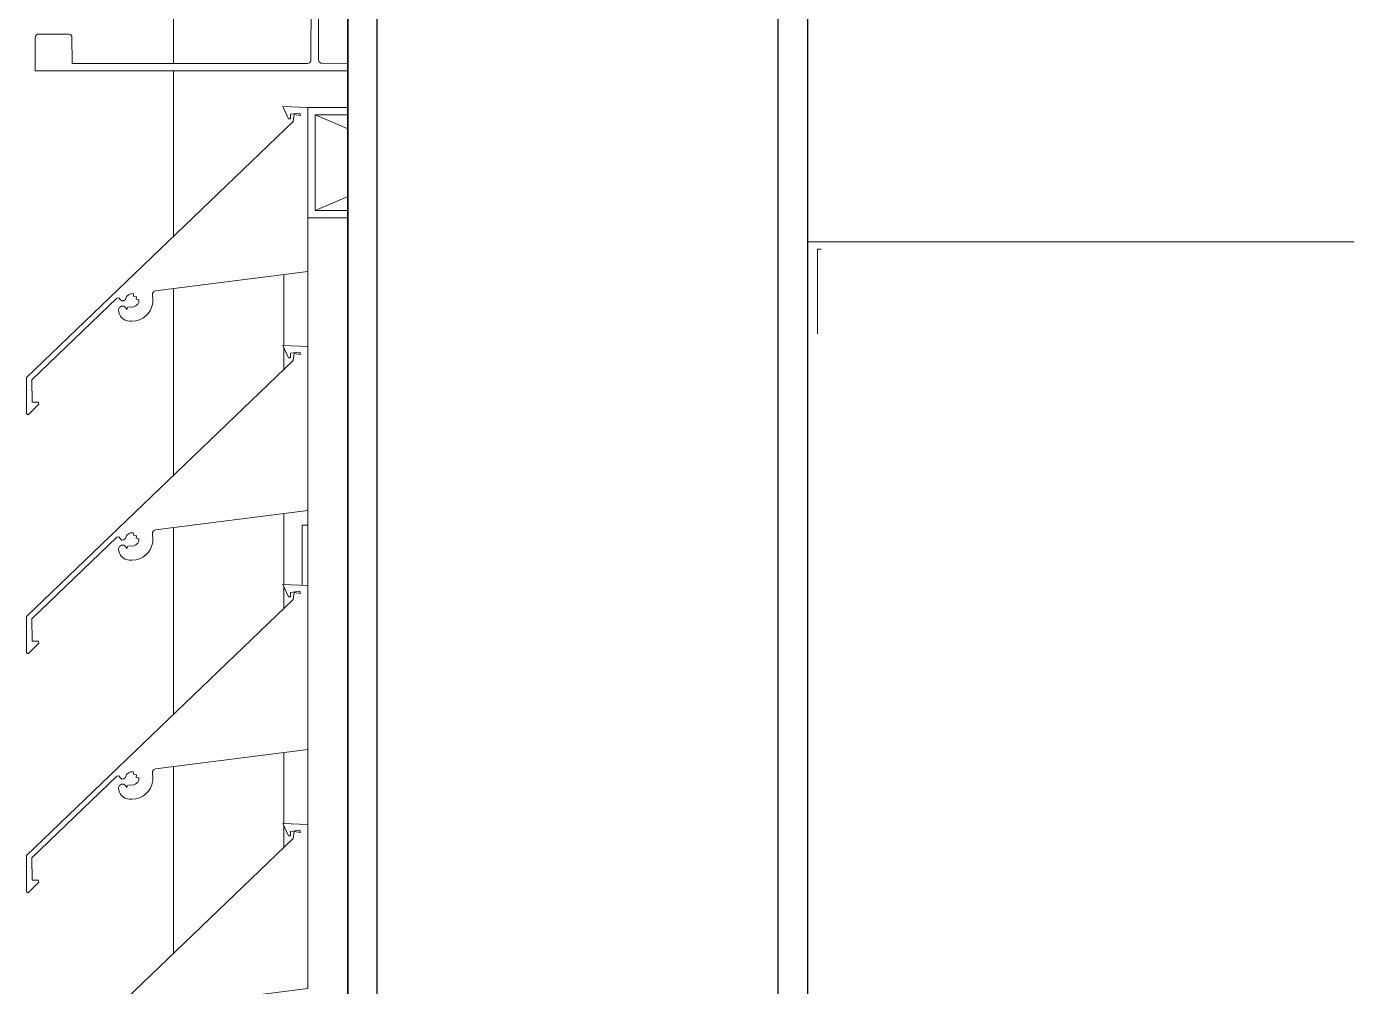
# Model space of a CAD drawing. Header units: millimetres. Extents: x -220592 to 404889, y -217665 to 38245.
# Drawn here: x 27678.1 to 28037, y -39418.3 to -39157.2 of the extents above; entities that cross this region are included whole.
import ezdxf

# ---------------------------------------------------------------- set-up
doc = ezdxf.new("R2010")
doc.units = ezdxf.units.MM
doc.set_wipeout_variables(frame=1)
doc.linetypes.add('XKITLINE00', pattern=[0])
for name, color, linetype in [('000 - 0_HIDE_OBJ_FRAMING_DEF_SUB_1', 7, 'Continuous'), ('000 - STRUCTURE_STEEL_FRAMING_SUB_COLOR_1', 7, 'Continuous'), ('000 - STRUCTURE_STEEL_FRAMING_SUB_COLOR_2', 7, 'Continuous'), ('000 - STRUCTURE_STEEL_FRAMING_WIPEOUT_', 7, 'Continuous')]:
    doc.layers.add(name, color=color, linetype=linetype)
doc.layers.add('Part', color=7, linetype='Continuous', lineweight=0)

# ---------------------------------------------------------------- blocks, each defined once
blk = doc.blocks.new('*A14056')
at = {"layer": 'Part', "color": 7, "linetype": 'XKITLINE00', "lineweight": 0}
for p, q in [((-171.163349, 121.920764), (-171.163349, 124.670788)), ((-172.663349, 123.176207), (-172.663349, 124.135881)), ((-172.663349, 122.706641), (-172.663349, 123.156207)), ((-172.663349, 122.056641), (-172.663349, 122.563714)), ((-172.663349, 121.406641), (-172.663349, 121.913714)), ((-171.163349, 117.188511), (-171.163349, 121.420764)), ((-172.663349, 120.756641), (-172.663349, 121.263714))]:
    blk.add_line(p, q, dxfattribs=at)
blk = doc.blocks.new('*A14061')
at = {"layer": 'Part', "color": 7, "linetype": 'XKITLINE00', "lineweight": 0}
for p, q in [((-171.648937, 124.40603), (-171.648981, 124.15603)), ((-171.628937, 124.406027), (-171.648937, 124.40603)), ((-171.628982, 124.146027), (-171.628937, 124.406027)), ((-171.648981, 124.15603), (-173.03898, 124.156273)), ((-173.03898, 124.156273), (-173.038236, 124.062446)), ((-172.938996, 124.066255), (-172.938984, 124.136255)), ((-172.938984, 124.136255), (-172.295157, 124.135382)), ((-172.295157, 124.135382), (-172.29067, 124.131698)), ((-172.29067, 124.131698), (-172.288986, 124.126142)), ((-172.268224, 124.129965), (-172.26454, 124.134452)), ((-172.26454, 124.134452), (-172.258984, 124.136137)), ((-172.258984, 124.136137), (-171.635157, 124.136789)), ((-171.635157, 124.136789), (-171.630669, 124.140471)), ((-171.630669, 124.140471), (-171.628982, 124.146027)), ((-172.288986, 124.126142), (-172.289912, 123.182315)), ((-172.26915, 123.186138), (-172.268986, 124.126138)), ((-172.268986, 124.126138), (-172.268224, 124.129965)), ((-173.038236, 124.062446), (-173.034553, 124.057957)), ((-172.945171, 124.057018), (-172.940682, 124.0607)), ((-172.940682, 124.0607), (-172.938996, 124.066255)), ((-173.034553, 124.057957), (-173.028998, 124.056271)), ((-173.028998, 124.056271), (-172.945171, 124.057018)), ((-173.039139, 123.246273), (-173.039155, 123.156273)), ((-173.037453, 123.251828), (-173.039139, 123.246273)), ((-173.032965, 123.25551), (-173.037453, 123.251828)), ((-172.949138, 123.256257), (-173.032965, 123.25551)), ((-172.943582, 123.254571), (-172.949138, 123.256257)), ((-172.9399, 123.250082), (-172.943582, 123.254571)), ((-172.939152, 123.176255), (-172.9399, 123.250082)), ((-172.299152, 123.176144), (-172.939152, 123.176255)), ((-172.293596, 123.177828), (-172.299152, 123.176144)), ((-172.289912, 123.182315), (-172.293596, 123.177828)), ((-172.267465, 123.180582), (-172.26915, 123.186138)), ((-172.262978, 123.176899), (-172.267465, 123.180582)), ((-171.639152, 123.176028), (-172.262978, 123.176899)), ((-171.633596, 123.174342), (-171.639152, 123.176028)), ((-171.629914, 123.169854), (-171.633596, 123.174342)), ((-171.629199, 122.906027), (-171.629914, 123.169854)), ((-173.039155, 123.156273), (-171.649155, 123.15603)), ((-171.649155, 123.15603), (-171.649199, 122.90603)), ((-171.649199, 122.90603), (-171.629199, 122.906027))]:
    blk.add_line(p, q, dxfattribs=at)
blk = doc.blocks.new('*A14081')
at = {"layer": 'Part', "color": 7, "linetype": 'XKITLINE00', "lineweight": 0}
for p, q in [((-172.313349, 121.920764), (-172.298652, 121.920764)), ((-172.313349, 121.7567), (-172.313349, 121.920764)), ((-171.648652, 121.920764), (-171.153485, 121.920764)), ((-171.648652, 121.420764), (-171.153485, 121.420764))]:
    blk.add_line(p, q, dxfattribs=at)
blk = doc.blocks.new('*A14082')
at = {"layer": 'Part', "color": 7, "linetype": 'XKITLINE00', "lineweight": 0}
for p, q in [((-170.913364, 122.440805), (-170.913364, 122.670764)), ((-170.913364, 122.670764), (-170.90336, 122.670764))]:
    blk.add_line(p, q, dxfattribs=at)
blk = doc.blocks.new('*A14083')
at = {"layer": 'Part', "color": 7, "linetype": 'XKITLINE00', "lineweight": 0}
for p, q in [((-171.648652, 122.670764), (-171.163349, 122.670764)), ((-171.163349, 121.920764), (-171.163349, 122.670764)), ((-172.363349, 122.408637), (-172.363349, 122.602141)), ((-172.363349, 122.344694), (-172.363349, 122.402712)), ((-172.363349, 121.758637), (-172.363349, 121.952141)), ((-172.363349, 121.694694), (-172.363349, 121.752712)), ((-171.163349, 120.670764), (-171.163349, 121.420764)), ((-172.363349, 121.108637), (-172.363349, 121.302141)), ((-172.363349, 121.044694), (-172.363349, 121.102712)), ((-171.648652, 120.670764), (-171.163349, 120.670764))]:
    blk.add_line(p, q, dxfattribs=at)
blk = doc.blocks.new('*A14128')
at = {"layer": 'Part', "color": 7, "linetype": 'XKITLINE00', "lineweight": 0}
for p, q in [((-171.648652, 109.556249), (-171.648652, 122.756135)), ((-172.298652, 122.406131), (-172.298652, 122.610427)), ((-172.298652, 121.756131), (-172.298652, 121.960427)), ((-172.298652, 121.106131), (-172.298652, 121.310427))]:
    blk.add_line(p, q, dxfattribs=at)
blk = doc.blocks.new('*A14156')
at = {"layer": 'Part', "color": 7, "linetype": 'XKITLINE00', "lineweight": 0}
for p, q in [((-172.298462, 121.106123), (-172.366148, 121.108745)), ((-172.366148, 121.108745), (-172.350613, 121.075258)), ((-172.34549, 121.07567), (-172.345361, 121.087861)), ((-172.345361, 121.087861), (-172.320378, 121.091001)), ((-172.335358, 121.087332), (-172.338255, 121.068789)), ((-172.335358, 121.087332), (-172.318342, 121.084428)), ((-172.320378, 121.091001), (-172.318342, 121.084428)), ((-172.298455, 120.660453), (-172.298462, 121.106123)), ((-172.338255, 121.068789), (-173.063377, 120.372543)), ((-172.350613, 121.075258), (-172.34549, 121.07567)), ((-172.712461, 120.607423), (-172.298455, 120.660453)), ((-173.048341, 120.366176), (-172.817326, 120.587579)), ((-172.817326, 120.587579), (-172.812166, 120.588671)), ((-172.812166, 120.588671), (-172.808512, 120.584044)), ((-172.808512, 120.584044), (-172.804048, 120.58019)), ((-172.804048, 120.58019), (-172.798154, 120.580396)), ((-172.798154, 120.580396), (-172.793971, 120.584553)), ((-172.793971, 120.584553), (-172.790857, 120.592126)), ((-172.790857, 120.592126), (-172.78619, 120.596913)), ((-172.78619, 120.596913), (-172.780114, 120.599703)), ((-172.780114, 120.599703), (-172.773442, 120.600125)), ((-172.773442, 120.600125), (-172.77112, 120.592735)), ((-172.77112, 120.592735), (-172.763955, 120.591791)), ((-172.763955, 120.591791), (-172.765124, 120.584731)), ((-172.765124, 120.584731), (-172.757418, 120.583625)), ((-172.757418, 120.583625), (-172.757988, 120.577141)), ((-172.720912, 120.595159), (-172.720672, 120.600681)), ((-172.719426, 120.585025), (-172.720912, 120.595159)), ((-172.720672, 120.600681), (-172.717536, 120.605233)), ((-172.719801, 120.574789), (-172.719426, 120.585025)), ((-172.717536, 120.605233), (-172.712461, 120.607423)), ((-172.810019, 120.562761), (-172.812659, 120.557287)), ((-172.812659, 120.557287), (-172.812163, 120.549517)), ((-172.812163, 120.549517), (-172.810428, 120.544021)), ((-172.810428, 120.544021), (-172.807674, 120.538958)), ((-172.804875, 120.565998), (-172.810019, 120.562761)), ((-172.798797, 120.56601), (-172.804875, 120.565998)), ((-172.793641, 120.562792), (-172.798797, 120.56601)), ((-172.790699, 120.55732), (-172.793641, 120.562792)), ((-172.788669, 120.562301), (-172.790699, 120.55732)), ((-172.783858, 120.564708), (-172.788669, 120.562301)), ((-172.77794, 120.563803), (-172.783858, 120.564708)), ((-172.77144, 120.564147), (-172.77794, 120.563803)), ((-172.765472, 120.566745), (-172.77144, 120.564147)), ((-172.76079, 120.571267), (-172.765472, 120.566745)), ((-172.757988, 120.577141), (-172.76079, 120.571267)), ((-172.738758, 120.539423), (-172.731662, 120.54681)), ((-172.731662, 120.54681), (-172.726022, 120.55536)), ((-172.726022, 120.55536), (-172.722024, 120.56479)), ((-172.722024, 120.56479), (-172.719801, 120.574789)), ((-172.807674, 120.538958), (-172.804002, 120.534515)), ((-172.804002, 120.534515), (-172.799549, 120.530857)), ((-172.799549, 120.530857), (-172.794479, 120.528117)), ((-172.794479, 120.528117), (-172.788978, 120.526398)), ((-172.788978, 120.526398), (-172.78325, 120.525762)), ((-172.78325, 120.525762), (-172.776451, 120.525664)), ((-172.776451, 120.525664), (-172.766238, 120.526449)), ((-172.766238, 120.526449), (-172.756337, 120.529072)), ((-172.756337, 120.529072), (-172.747074, 120.533445)), ((-172.747074, 120.533445), (-172.738758, 120.539423)), ((-173.063377, 120.372543), (-173.062824, 120.273392)), ((-173.047999, 120.30483), (-173.048341, 120.366176)), ((-173.058143, 120.270923), (-173.029494, 120.299812)), ((-173.030579, 120.304733), (-173.047999, 120.30483)), ((-173.029494, 120.299812), (-173.030579, 120.304733)), ((-173.062824, 120.273392), (-173.058143, 120.270923))]:
    blk.add_line(p, q, dxfattribs=at)
blk = doc.blocks.new('*A14157')
at = {"layer": 'Part', "color": 7, "linetype": 'XKITLINE00', "lineweight": 0}
for p, q in [((-172.298462, 121.756123), (-172.366148, 121.758745)), ((-172.366148, 121.758745), (-172.350613, 121.725258)), ((-172.34549, 121.72567), (-172.345361, 121.737861)), ((-172.345361, 121.737861), (-172.320378, 121.741001)), ((-172.335358, 121.737332), (-172.338255, 121.718789)), ((-172.335358, 121.737332), (-172.318342, 121.734428)), ((-172.320378, 121.741001), (-172.318342, 121.734428)), ((-172.298455, 121.310453), (-172.298462, 121.756123)), ((-172.338255, 121.718789), (-173.063377, 121.022543)), ((-172.350613, 121.725258), (-172.34549, 121.72567)), ((-172.712461, 121.257423), (-172.298455, 121.310453)), ((-173.048341, 121.016176), (-172.817326, 121.237579)), ((-172.817326, 121.237579), (-172.812166, 121.238671)), ((-172.812166, 121.238671), (-172.808512, 121.234044)), ((-172.808512, 121.234044), (-172.804048, 121.23019)), ((-172.804048, 121.23019), (-172.798154, 121.230396)), ((-172.798154, 121.230396), (-172.793971, 121.234553)), ((-172.793971, 121.234553), (-172.790857, 121.242126)), ((-172.790857, 121.242126), (-172.78619, 121.246913)), ((-172.78619, 121.246913), (-172.780114, 121.249703)), ((-172.780114, 121.249703), (-172.773442, 121.250125)), ((-172.773442, 121.250125), (-172.77112, 121.242735)), ((-172.77112, 121.242735), (-172.763955, 121.241791)), ((-172.763955, 121.241791), (-172.765124, 121.234731)), ((-172.765124, 121.234731), (-172.757418, 121.233625)), ((-172.757988, 121.227141), (-172.76079, 121.221267)), ((-172.757418, 121.233625), (-172.757988, 121.227141)), ((-172.722024, 121.21479), (-172.719801, 121.224789)), ((-172.720912, 121.245159), (-172.720672, 121.250681)), ((-172.719426, 121.235025), (-172.720912, 121.245159)), ((-172.720672, 121.250681), (-172.717536, 121.255233)), ((-172.719801, 121.224789), (-172.719426, 121.235025)), ((-172.717536, 121.255233), (-172.712461, 121.257423)), ((-172.810019, 121.212761), (-172.812659, 121.207287)), ((-172.812659, 121.207287), (-172.812163, 121.199517)), ((-172.812163, 121.199517), (-172.810428, 121.194021)), ((-172.810428, 121.194021), (-172.807674, 121.188958)), ((-172.804875, 121.215998), (-172.810019, 121.212761)), ((-172.807674, 121.188958), (-172.804002, 121.184515)), ((-172.798797, 121.21601), (-172.804875, 121.215998)), ((-172.793641, 121.212792), (-172.798797, 121.21601)), ((-172.790699, 121.20732), (-172.793641, 121.212792)), ((-172.788669, 121.212301), (-172.790699, 121.20732)), ((-172.783858, 121.214708), (-172.788669, 121.212301)), ((-172.77794, 121.213803), (-172.783858, 121.214708)), ((-172.77144, 121.214147), (-172.77794, 121.213803)), ((-172.765472, 121.216745), (-172.77144, 121.214147)), ((-172.76079, 121.221267), (-172.765472, 121.216745)), ((-172.747074, 121.183445), (-172.738758, 121.189423)), ((-172.738758, 121.189423), (-172.731662, 121.19681)), ((-172.731662, 121.19681), (-172.726022, 121.20536)), ((-172.726022, 121.20536), (-172.722024, 121.21479)), ((-172.804002, 121.184515), (-172.799549, 121.180857)), ((-172.799549, 121.180857), (-172.794479, 121.178117)), ((-172.794479, 121.178117), (-172.788978, 121.176398)), ((-172.788978, 121.176398), (-172.78325, 121.175762)), ((-172.78325, 121.175762), (-172.776451, 121.175664)), ((-172.776451, 121.175664), (-172.766238, 121.176449)), ((-172.766238, 121.176449), (-172.756337, 121.179072)), ((-172.756337, 121.179072), (-172.747074, 121.183445)), ((-173.063377, 121.022543), (-173.062824, 120.923392)), ((-173.047999, 120.95483), (-173.048341, 121.016176)), ((-173.058143, 120.920923), (-173.029494, 120.949812)), ((-173.030579, 120.954733), (-173.047999, 120.95483)), ((-173.029494, 120.949812), (-173.030579, 120.954733)), ((-173.062824, 120.923392), (-173.058143, 120.920923))]:
    blk.add_line(p, q, dxfattribs=at)
blk = doc.blocks.new('*A14158')
at = {"layer": 'Part', "color": 7, "linetype": 'XKITLINE00', "lineweight": 0}
for p, q in [((-172.298462, 122.406123), (-172.366148, 122.408745)), ((-172.366148, 122.408745), (-172.350613, 122.375258)), ((-172.350613, 122.375258), (-172.34549, 122.37567)), ((-172.34549, 122.37567), (-172.345361, 122.387861)), ((-172.345361, 122.387861), (-172.320378, 122.391001)), ((-172.335358, 122.387332), (-172.338255, 122.368789)), ((-172.335358, 122.387332), (-172.318342, 122.384428)), ((-172.320378, 122.391001), (-172.318342, 122.384428)), ((-172.298455, 121.960453), (-172.298462, 122.406123)), ((-172.338255, 122.368789), (-173.063377, 121.672543)), ((-172.712461, 121.907423), (-172.298455, 121.960453)), ((-172.717536, 121.905233), (-172.712461, 121.907423)), ((-173.048341, 121.666176), (-172.817326, 121.887579)), ((-172.817326, 121.887579), (-172.812166, 121.888671)), ((-172.812166, 121.888671), (-172.808512, 121.884044)), ((-172.808512, 121.884044), (-172.804048, 121.88019)), ((-172.804048, 121.88019), (-172.798154, 121.880396)), ((-172.798154, 121.880396), (-172.793971, 121.884553)), ((-172.793971, 121.884553), (-172.790857, 121.892126)), ((-172.790857, 121.892126), (-172.78619, 121.896913)), ((-172.78619, 121.896913), (-172.780114, 121.899703)), ((-172.780114, 121.899703), (-172.773442, 121.900125)), ((-172.773442, 121.900125), (-172.77112, 121.892735)), ((-172.77112, 121.892735), (-172.763955, 121.891791)), ((-172.76079, 121.871267), (-172.765472, 121.866745)), ((-172.763955, 121.891791), (-172.765124, 121.884731)), ((-172.765124, 121.884731), (-172.757418, 121.883625)), ((-172.757988, 121.877141), (-172.76079, 121.871267)), ((-172.757418, 121.883625), (-172.757988, 121.877141)), ((-172.722024, 121.86479), (-172.719801, 121.874789)), ((-172.720912, 121.895159), (-172.720672, 121.900681)), ((-172.719426, 121.885025), (-172.720912, 121.895159)), ((-172.720672, 121.900681), (-172.717536, 121.905233)), ((-172.719801, 121.874789), (-172.719426, 121.885025)), ((-172.810019, 121.862761), (-172.812659, 121.857287)), ((-172.812659, 121.857287), (-172.812163, 121.849517)), ((-172.812163, 121.849517), (-172.810428, 121.844021)), ((-172.810428, 121.844021), (-172.807674, 121.838958)), ((-172.804875, 121.865998), (-172.810019, 121.862761)), ((-172.807674, 121.838958), (-172.804002, 121.834515)), ((-172.798797, 121.86601), (-172.804875, 121.865998)), ((-172.804002, 121.834515), (-172.799549, 121.830857)), ((-172.793641, 121.862792), (-172.798797, 121.86601)), ((-172.790699, 121.85732), (-172.793641, 121.862792)), ((-172.788669, 121.862301), (-172.790699, 121.85732)), ((-172.783858, 121.864708), (-172.788669, 121.862301)), ((-172.77794, 121.863803), (-172.783858, 121.864708)), ((-172.77144, 121.864147), (-172.77794, 121.863803)), ((-172.765472, 121.866745), (-172.77144, 121.864147)), ((-172.747074, 121.833445), (-172.738758, 121.839423)), ((-172.738758, 121.839423), (-172.731662, 121.84681)), ((-172.731662, 121.84681), (-172.726022, 121.85536)), ((-172.726022, 121.85536), (-172.722024, 121.86479)), ((-172.799549, 121.830857), (-172.794479, 121.828117)), ((-172.794479, 121.828117), (-172.788978, 121.826398)), ((-172.788978, 121.826398), (-172.78325, 121.825762)), ((-172.78325, 121.825762), (-172.776451, 121.825664)), ((-172.776451, 121.825664), (-172.766238, 121.826449)), ((-172.766238, 121.826449), (-172.756337, 121.829072)), ((-172.756337, 121.829072), (-172.747074, 121.833445)), ((-173.063377, 121.672543), (-173.062824, 121.573392)), ((-173.047999, 121.60483), (-173.048341, 121.666176)), ((-173.058143, 121.570923), (-173.029494, 121.599812)), ((-173.030579, 121.604733), (-173.047999, 121.60483)), ((-173.029494, 121.599812), (-173.030579, 121.604733)), ((-173.062824, 121.573392), (-173.058143, 121.570923))]:
    blk.add_line(p, q, dxfattribs=at)
blk = doc.blocks.new('*A14159')
at = {"layer": 'Part', "color": 7, "linetype": 'XKITLINE00', "lineweight": 0}
for p, q in [((-172.298652, 122.756135), (-172.298652, 123.056135)), ((-171.648652, 123.056135), (-172.298652, 123.056135)), ((-171.648652, 122.756135), (-171.648652, 123.056135)), ((-172.278652, 122.776135), (-171.668652, 123.036135)), ((-172.278652, 123.036135), (-171.668652, 122.776135)), ((-172.278652, 122.776135), (-172.278652, 123.036135)), ((-172.278652, 123.036135), (-171.668652, 123.036135)), ((-171.668652, 123.036135), (-171.668652, 122.776135)), ((-171.668652, 122.776135), (-172.278652, 122.776135)), ((-172.298652, 122.756135), (-171.648652, 122.756135))]:
    blk.add_line(p, q, dxfattribs=at)
blk = doc.blocks.new('*A14160')
at = {"layer": 'Part', "color": 7, "linetype": 'XKITLINE00', "lineweight": 0}
for p, q in [((-172.298462, 123.056123), (-172.366148, 123.058745)), ((-172.366148, 123.058745), (-172.350613, 123.025258)), ((-172.298455, 122.610453), (-172.298462, 123.056123)), ((-172.338255, 123.018789), (-173.063377, 122.322543)), ((-172.350613, 123.025258), (-172.34549, 123.02567)), ((-172.34549, 123.02567), (-172.345361, 123.037861)), ((-172.345361, 123.037861), (-172.320378, 123.041001)), ((-172.335358, 123.037332), (-172.338255, 123.018789)), ((-172.335358, 123.037332), (-172.318342, 123.034428)), ((-172.320378, 123.041001), (-172.318342, 123.034428)), ((-172.712461, 122.557423), (-172.298455, 122.610453)), ((-172.720672, 122.550681), (-172.717536, 122.555233)), ((-172.717536, 122.555233), (-172.712461, 122.557423)), ((-173.048341, 122.316176), (-172.817326, 122.537579)), ((-172.817326, 122.537579), (-172.812166, 122.538671)), ((-172.812166, 122.538671), (-172.808512, 122.534044)), ((-172.804875, 122.515998), (-172.810019, 122.512761)), ((-172.808512, 122.534044), (-172.804048, 122.53019)), ((-172.798797, 122.51601), (-172.804875, 122.515998)), ((-172.804048, 122.53019), (-172.798154, 122.530396)), ((-172.793641, 122.512792), (-172.798797, 122.51601)), ((-172.798154, 122.530396), (-172.793971, 122.534553)), ((-172.793971, 122.534553), (-172.790857, 122.542126)), ((-172.790857, 122.542126), (-172.78619, 122.546913)), ((-172.78619, 122.546913), (-172.780114, 122.549703)), ((-172.780114, 122.549703), (-172.773442, 122.550125)), ((-172.773442, 122.550125), (-172.77112, 122.542735)), ((-172.765472, 122.516745), (-172.77144, 122.514147)), ((-172.77112, 122.542735), (-172.763955, 122.541791)), ((-172.76079, 122.521267), (-172.765472, 122.516745)), ((-172.763955, 122.541791), (-172.765124, 122.534731)), ((-172.765124, 122.534731), (-172.757418, 122.533625)), ((-172.757988, 122.527141), (-172.76079, 122.521267)), ((-172.757418, 122.533625), (-172.757988, 122.527141)), ((-172.722024, 122.51479), (-172.719801, 122.524789)), ((-172.720912, 122.545159), (-172.720672, 122.550681)), ((-172.719426, 122.535025), (-172.720912, 122.545159)), ((-172.719801, 122.524789), (-172.719426, 122.535025)), ((-172.810019, 122.512761), (-172.812659, 122.507287)), ((-172.812659, 122.507287), (-172.812163, 122.499517)), ((-172.812163, 122.499517), (-172.810428, 122.494021)), ((-172.810428, 122.494021), (-172.807674, 122.488958)), ((-172.807674, 122.488958), (-172.804002, 122.484515)), ((-172.804002, 122.484515), (-172.799549, 122.480857)), ((-172.799549, 122.480857), (-172.794479, 122.478117)), ((-172.790699, 122.50732), (-172.793641, 122.512792)), ((-172.788669, 122.512301), (-172.790699, 122.50732)), ((-172.783858, 122.514708), (-172.788669, 122.512301)), ((-172.77794, 122.513803), (-172.783858, 122.514708)), ((-172.77144, 122.514147), (-172.77794, 122.513803)), ((-172.756337, 122.479072), (-172.747074, 122.483445)), ((-172.747074, 122.483445), (-172.738758, 122.489423)), ((-172.738758, 122.489423), (-172.731662, 122.49681)), ((-172.731662, 122.49681), (-172.726022, 122.50536)), ((-172.726022, 122.50536), (-172.722024, 122.51479)), ((-172.794479, 122.478117), (-172.788978, 122.476398)), ((-172.788978, 122.476398), (-172.78325, 122.475762)), ((-172.78325, 122.475762), (-172.776451, 122.475664)), ((-172.776451, 122.475664), (-172.766238, 122.476449)), ((-172.766238, 122.476449), (-172.756337, 122.479072)), ((-173.063377, 122.322543), (-173.062824, 122.223392)), ((-173.047999, 122.25483), (-173.048341, 122.316176)), ((-173.058143, 122.220923), (-173.029494, 122.249812)), ((-173.030579, 122.254733), (-173.047999, 122.25483)), ((-173.029494, 122.249812), (-173.030579, 122.254733)), ((-173.062824, 122.223392), (-173.058143, 122.220923))]:
    blk.add_line(p, q, dxfattribs=at)
blk = doc.blocks.new('*A13990')
at = {"layer": '000 - 0_HIDE_OBJ_FRAMING_DEF_SUB_1', "color": 7, "linetype": 'XKITLINE00', "lineweight": 0}
for p, q in [((-170.903349, 122.690788), (-170.903349, 124.690788)), ((-166.903349, 122.690788), (-170.903349, 122.690788))]:
    blk.add_line(p, q, dxfattribs=at)
blk = doc.blocks.new('*A14127')
at = {"layer": '000 - 0_HIDE_OBJ_FRAMING_DEF_SUB_1', "color": 7, "linetype": 'XKITLINE00', "lineweight": 0}
for p, q in [((-169.903485, 122.440805), (-171.153485, 122.440805)), ((-171.153485, 122.440805), (-171.153485, 103.820832)), ((-171.073485, 103.820832), (-171.073485, 122.440805)), ((-169.983485, 103.820832), (-169.983485, 122.440805)), ((-169.903485, 122.440805), (-169.903485, 119.690805))]:
    blk.add_line(p, q, dxfattribs=at)
blk = doc.blocks.new('*A13473')
at = {"layer": '000 - 0_HIDE_OBJ_FRAMING_DEF_SUB_1', "color": 7, "linetype": 'XKITLINE00', "lineweight": 0}
blk.add_line((-170.90336, 122.440805), (-170.90336, 122.690788), dxfattribs=at)
blk = doc.blocks.new('W-1-PP18-ST_20260402-011103_LOWER_PL')
at = {"layer": '000 - 0_HIDE_OBJ_FRAMING_DEF_SUB_1', "color": 7, "lineweight": 0, "xscale": 100, "yscale": 100, "zscale": 100}
for name in ['*A13473', '*A13990', '*A14127']:
    blk.add_blockref(name, (17759.3349, -35779.0805), dxfattribs=at)
blk = doc.blocks.new('*U28801')
at = {"color": 7}
blk.add_wipeout([(0, 0), (0, 125), (4877, 125), (4877, 0)], dxfattribs=at).dxf.layer = '000 - STRUCTURE_STEEL_FRAMING_WIPEOUT_'
at = {"layer": '000 - STRUCTURE_STEEL_FRAMING_SUB_COLOR_1', "color": 7}
for points in [[(0, 125), (0, 117), (4877, 117), (4877, 125)], [(0, 0), (0, 8), (4877, 8), (4877, 0)]]:
    blk.add_lwpolyline(points, close=True, dxfattribs=at)
at = {"layer": '000 - STRUCTURE_STEEL_FRAMING_SUB_COLOR_2', "color": 7}
blk.add_lwpolyline([(0, 0), (0, 125), (4877, 125), (4877, 0)], close=True, dxfattribs=at)
blk = doc.blocks.new('W-1-PP18-ST_20260402-014810LOPL_MAIN_ST')
at = {"color": 7, "rotation": 90}
blk.add_blockref('*U28801', (769, -25412), dxfattribs=at)

msp = doc.modelspace()

# ---------------------------------------------------------------- block references
at = {"color": 7, "lineweight": 0, "xscale": 100, "yscale": 100, "zscale": 100}
for name in ['*A14056', '*A14061', '*A14160', '*A14159', '*A14128', '*A14083', '*A14082', '*A14158', '*A14081', '*A14157', '*A14156']:
    msp.add_blockref(name, (44984.4833, -51484.8507), dxfattribs=at)

# ---------------------------------------------------------------- next in the draw order: block references
at = {"layer": 'Defpoints', "color": 7}
msp.add_blockref('W-1-PP18-ST_20260402-011103_LOWER_PL', (27121.4984, -15705.7702), dxfattribs=at)

# ---------------------------------------------------------------- next in the draw order: block references
msp.add_blockref('W-1-PP18-ST_20260402-014810LOPL_MAIN_ST', (27121.4984, -15705.7702), dxfattribs=at)

doc.saveas('drawing.dxf')
